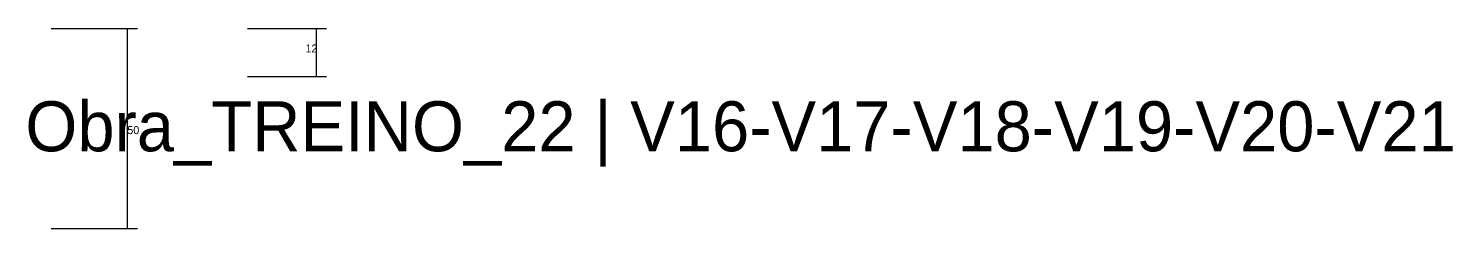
# Model space of a CAD drawing. Header units: metres. Extents: x -2848 to 21926, y -45195 to 1016.
# Drawn here: x 17602 to 18313, y -34249 to -34149 of the extents above; entities that cross this region are included whole.
import ezdxf

# ---------------------------------------------------------------- set-up
doc = ezdxf.new("R2010")
doc.units = ezdxf.units.M
for name, color, linetype in [('COTA', 241, 'Continuous'), ('Cota Seção (2x)', 4, 'Continuous'), ('LABEL_ID', 3, 'Continuous')]:
    doc.layers.add(name, color=color, linetype=linetype)

msp = doc.modelspace()

# ---------------------------------------------------------------- linework, layer by layer
at = {"layer": 'COTA'}
for p, q in [((17711, -34148.6), (17750.5, -34148.6)), ((17745.5, -34172.6), (17745.5, -34148.6)), ((17711, -34172.6), (17750.5, -34172.6))]:
    msp.add_line(p, q, dxfattribs=at)
at = {"layer": 'Cota Seção (2x)'}
for p, q in [((17613, -34148.6), (17656, -34148.6)), ((17651, -34248.6), (17651, -34148.6)), ((17613, -34248.6), (17656, -34248.6))]:
    msp.add_line(p, q, dxfattribs=at)

# ---------------------------------------------------------------- texts
at = {"layer": 'COTA'}
msp.add_text('12', height=4, dxfattribs=at).set_placement((17740, -34160.6))
at = {"layer": 'Cota Seção (2x)'}
msp.add_text('50', height=4, dxfattribs=at).set_placement((17651, -34201.4))
at = {"layer": 'LABEL_ID'}
msp.add_text('Obra_TREINO_22 | V16-V17-V18-V19-V20-V21', height=25, dxfattribs=at).set_placement((17600, -34210))

doc.saveas('drawing.dxf')
